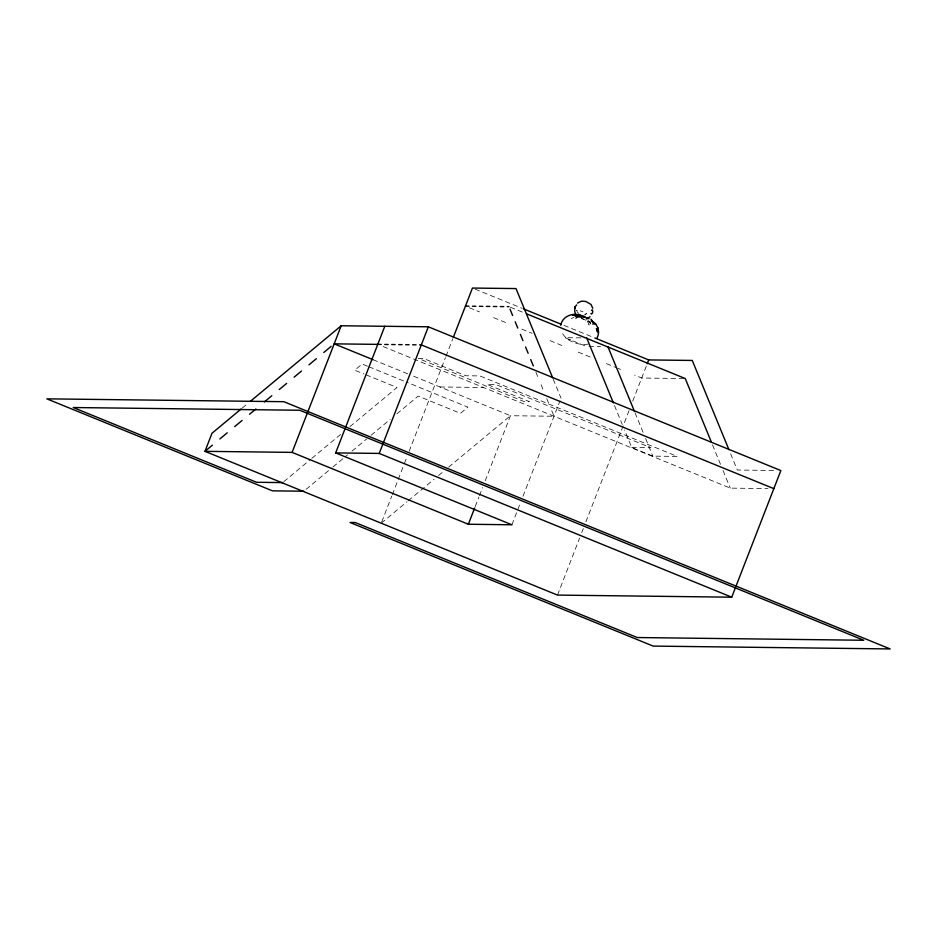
<?xml version="1.0" encoding="UTF-8"?>
<svg xmlns="http://www.w3.org/2000/svg" width="937" height="937" viewBox="0 0 937 937"><rect width="100%" height="100%" fill="white"/><g stroke="black" fill="none" stroke-linecap="round" stroke-linejoin="round"><path stroke-width="0.7" stroke-dasharray="4.68 3.51" d="M381.769 521.85L391.76 496.071M392.287 494.724L403.87 464.869M404.397 463.51L407.021 456.729M409.129 451.306L445.438 357.7M445.965 356.341L452.805 338.702M475.2 506.624L478.889 497.125M479.416 495.767L482.567 487.627M485.202 480.845L510.454 415.723L554.013 416.251L551.424 409.949M511.918 524.779L520.34 503.075M522.975 496.294L560.033 400.743M557.503 595.089L579.605 538.107M581.701 532.673L583.282 528.609M585.918 521.827L629.067 410.582M632.744 401.083L646.706 365.102M576.431 310.686L576.887 310.17L577.309 312.185L578.855 313.403M242.332 408.005L247.954 403.332M283.794 481.665L310.709 459.282M311.822 458.345L340.974 434.1M349.946 426.64L397.042 387.461L365.313 374.531M306.071 489.36L331.862 467.903M332.975 466.977L347.557 454.843M352.043 451.119L366.613 438.996M371.099 435.26L390.155 419.401M396.89 413.814L418.195 396.093L460.489 413.346L467.914 407.162L406.342 382.05M381.242 523.209L407.08 501.717M408.204 500.78L434.054 479.275M438.539 475.539L444.161 470.866M448.659 467.13L510.454 415.723L411.847 375.514M571.277 318.639L573.795 317.327M588.366 344.102C578.012 345.694 565.257 341.127 561.169 330.866M580.881 337.859L564.906 337.671L586.058 346.292M588.963 346.327L600.582 346.467M683.799 378.525L641.693 378.021L634.642 375.14M439.957 386.969L483.515 387.496M631.714 447.511L650.875 447.745L495.767 384.486L487.053 384.381L529.358 401.633L524.134 401.575L418.382 358.449L423.606 358.508L465.912 375.76L479.849 375.924L677.252 456.424L652.866 456.132L631.714 447.511L624.487 429.919M773.599 470.468L737.29 470.034L730.064 452.442M383.116 346.549L730.274 488.118L768.024 488.575M580.132 310.779L583.025 311.822M581.514 318.451L583.927 319.318M581.608 318.475L590.72 322.187M475.141 289.146L522.237 308.355M563.945 325.362L593.543 337.437M510.337 307.219L523.795 312.7M469.285 307.711L479.533 311.892M493.635 317.643L507.737 323.394M521.839 329.145L532.087 333.326M550.042 340.646L564.144 346.397M578.246 352.136L592.336 357.887M606.438 363.638L616.698 367.819M617.975 368.346L620.54 369.389M373.02 359.679L410.5 374.964M367.515 366.226L362.162 364.036L354.736 370.209L363.989 373.992M368.862 366.765L405.007 381.511M588.764 321.04L590.802 322.633M588.108 320.922L590.907 324.003L588.12 320.747M587.405 321.157L589.139 325.01L587.675 321.45M712.495 444.829L720.822 465.127M723.048 470.538L730.274 488.118M635.075 412.842L643.414 433.14M645.64 438.551L652.866 456.132M614.485 405.569L622.262 424.508M553.252 379.216L561.029 398.155M535.905 372.165L538.494 378.466M541.082 384.756L543.671 391.057M546.775 398.612L548.848 403.648M586.41 313.532L584.793 314.984L586.41 313.532M568.935 339.51L568.15 339.522L570.328 339.721L568.935 339.51"/><path stroke-width="1.41" d="M575.002 307.055L574.709 311.213L575.786 315.16M575.013 306.949L576.642 304.888M560.759 325.326C562.411 314.961 576.009 311.377 584.091 316.975M596.916 338.222C600.312 332.272 598.099 323.956 591.692 321.18M212.406 445.157L204.98 451.329L292.098 452.384L341.209 325.76L428.338 326.802L780.849 470.561L731.738 597.185L557.503 595.089L204.98 451.329L211.996 433.245L241.207 408.942M292.098 452.384L468.359 524.251L511.918 524.779L335.657 452.911L384.779 326.287M335.657 452.911L379.216 453.426L428.338 326.802M453.332 337.343L472.447 288.057L516.006 288.573L552.701 377.869M468.359 524.251L474.672 507.971M647.209 363.802L648.709 359.925L692.267 360.452L728.951 449.737M575.353 306.938L575.06 308.004L575.002 307.102M575.904 318.193L576.923 317.151L583.083 316.378M592.84 324.237L593.859 323.183L590.966 319.189M250.202 401.469L341.209 325.76M219.832 438.973L227.258 432.8M234.683 426.628L242.109 420.444M249.535 414.271L255.906 408.977M264.386 401.914L271.812 395.742M279.238 389.558L286.663 383.385M294.089 377.201L301.515 371.029M308.941 364.856L316.366 358.672M323.792 352.499L331.218 346.315M591.61 310.323L592.231 309.831L592.699 310.651L592.524 313.005L591.306 314.059L590.989 313.508M586.703 319.072L590.076 316.706M577.497 303.073L581.444 301.152L585.824 301.456L590.966 304.408L592.793 308.296M465.431 306.141L468.922 306.188M472.4 306.223L475.891 306.27M479.369 306.305L482.86 306.352M486.338 306.387L489.828 306.434M493.319 306.481L496.797 306.516M500.288 306.563L503.766 306.598M507.257 306.645L508.99 306.668M381.242 344.418L334.193 343.844L373.02 359.679M384.732 344.453L388.211 344.5M391.701 344.535L395.18 344.582M398.67 344.617L402.149 344.664M405.639 344.711L409.118 344.746M412.608 344.793L416.087 344.828M419.577 344.875L421.322 344.898L773.833 488.645M282.669 482.602L256.539 482.286L73.227 407.525L299.746 410.254L863.773 640.264L637.254 637.535L355.24 522.53L350.016 522.471L653.183 646.097L890.15 648.943L283.817 401.692L46.85 398.846L272.468 490.847L303.822 491.222M578.703 315.839L582.873 316.308L589.08 318.756M582.029 317.069L572.519 314.762L576.407 316.355M582.873 316.308L578.199 314.902L588.026 318.381M593.32 323.253L595.92 324.319L591.235 320.501M523.584 308.905L561.251 324.261M594.89 337.976L648.709 359.925M526.489 313.801L685.252 378.536L711.382 442.123M379.216 453.426L731.738 597.185M607.844 346.549L634.525 411.495M586.691 337.929L613.372 402.863M510.033 309.187L512.621 315.488M515.209 321.778L517.798 328.079M520.386 334.38L522.963 340.67M525.552 346.971L528.14 353.272M530.729 359.574L533.317 365.863M598.485 332.67L597.923 327.716M596.951 329.449L596.33 328.536L597.501 331.768L596.951 329.449"/></g></svg>
